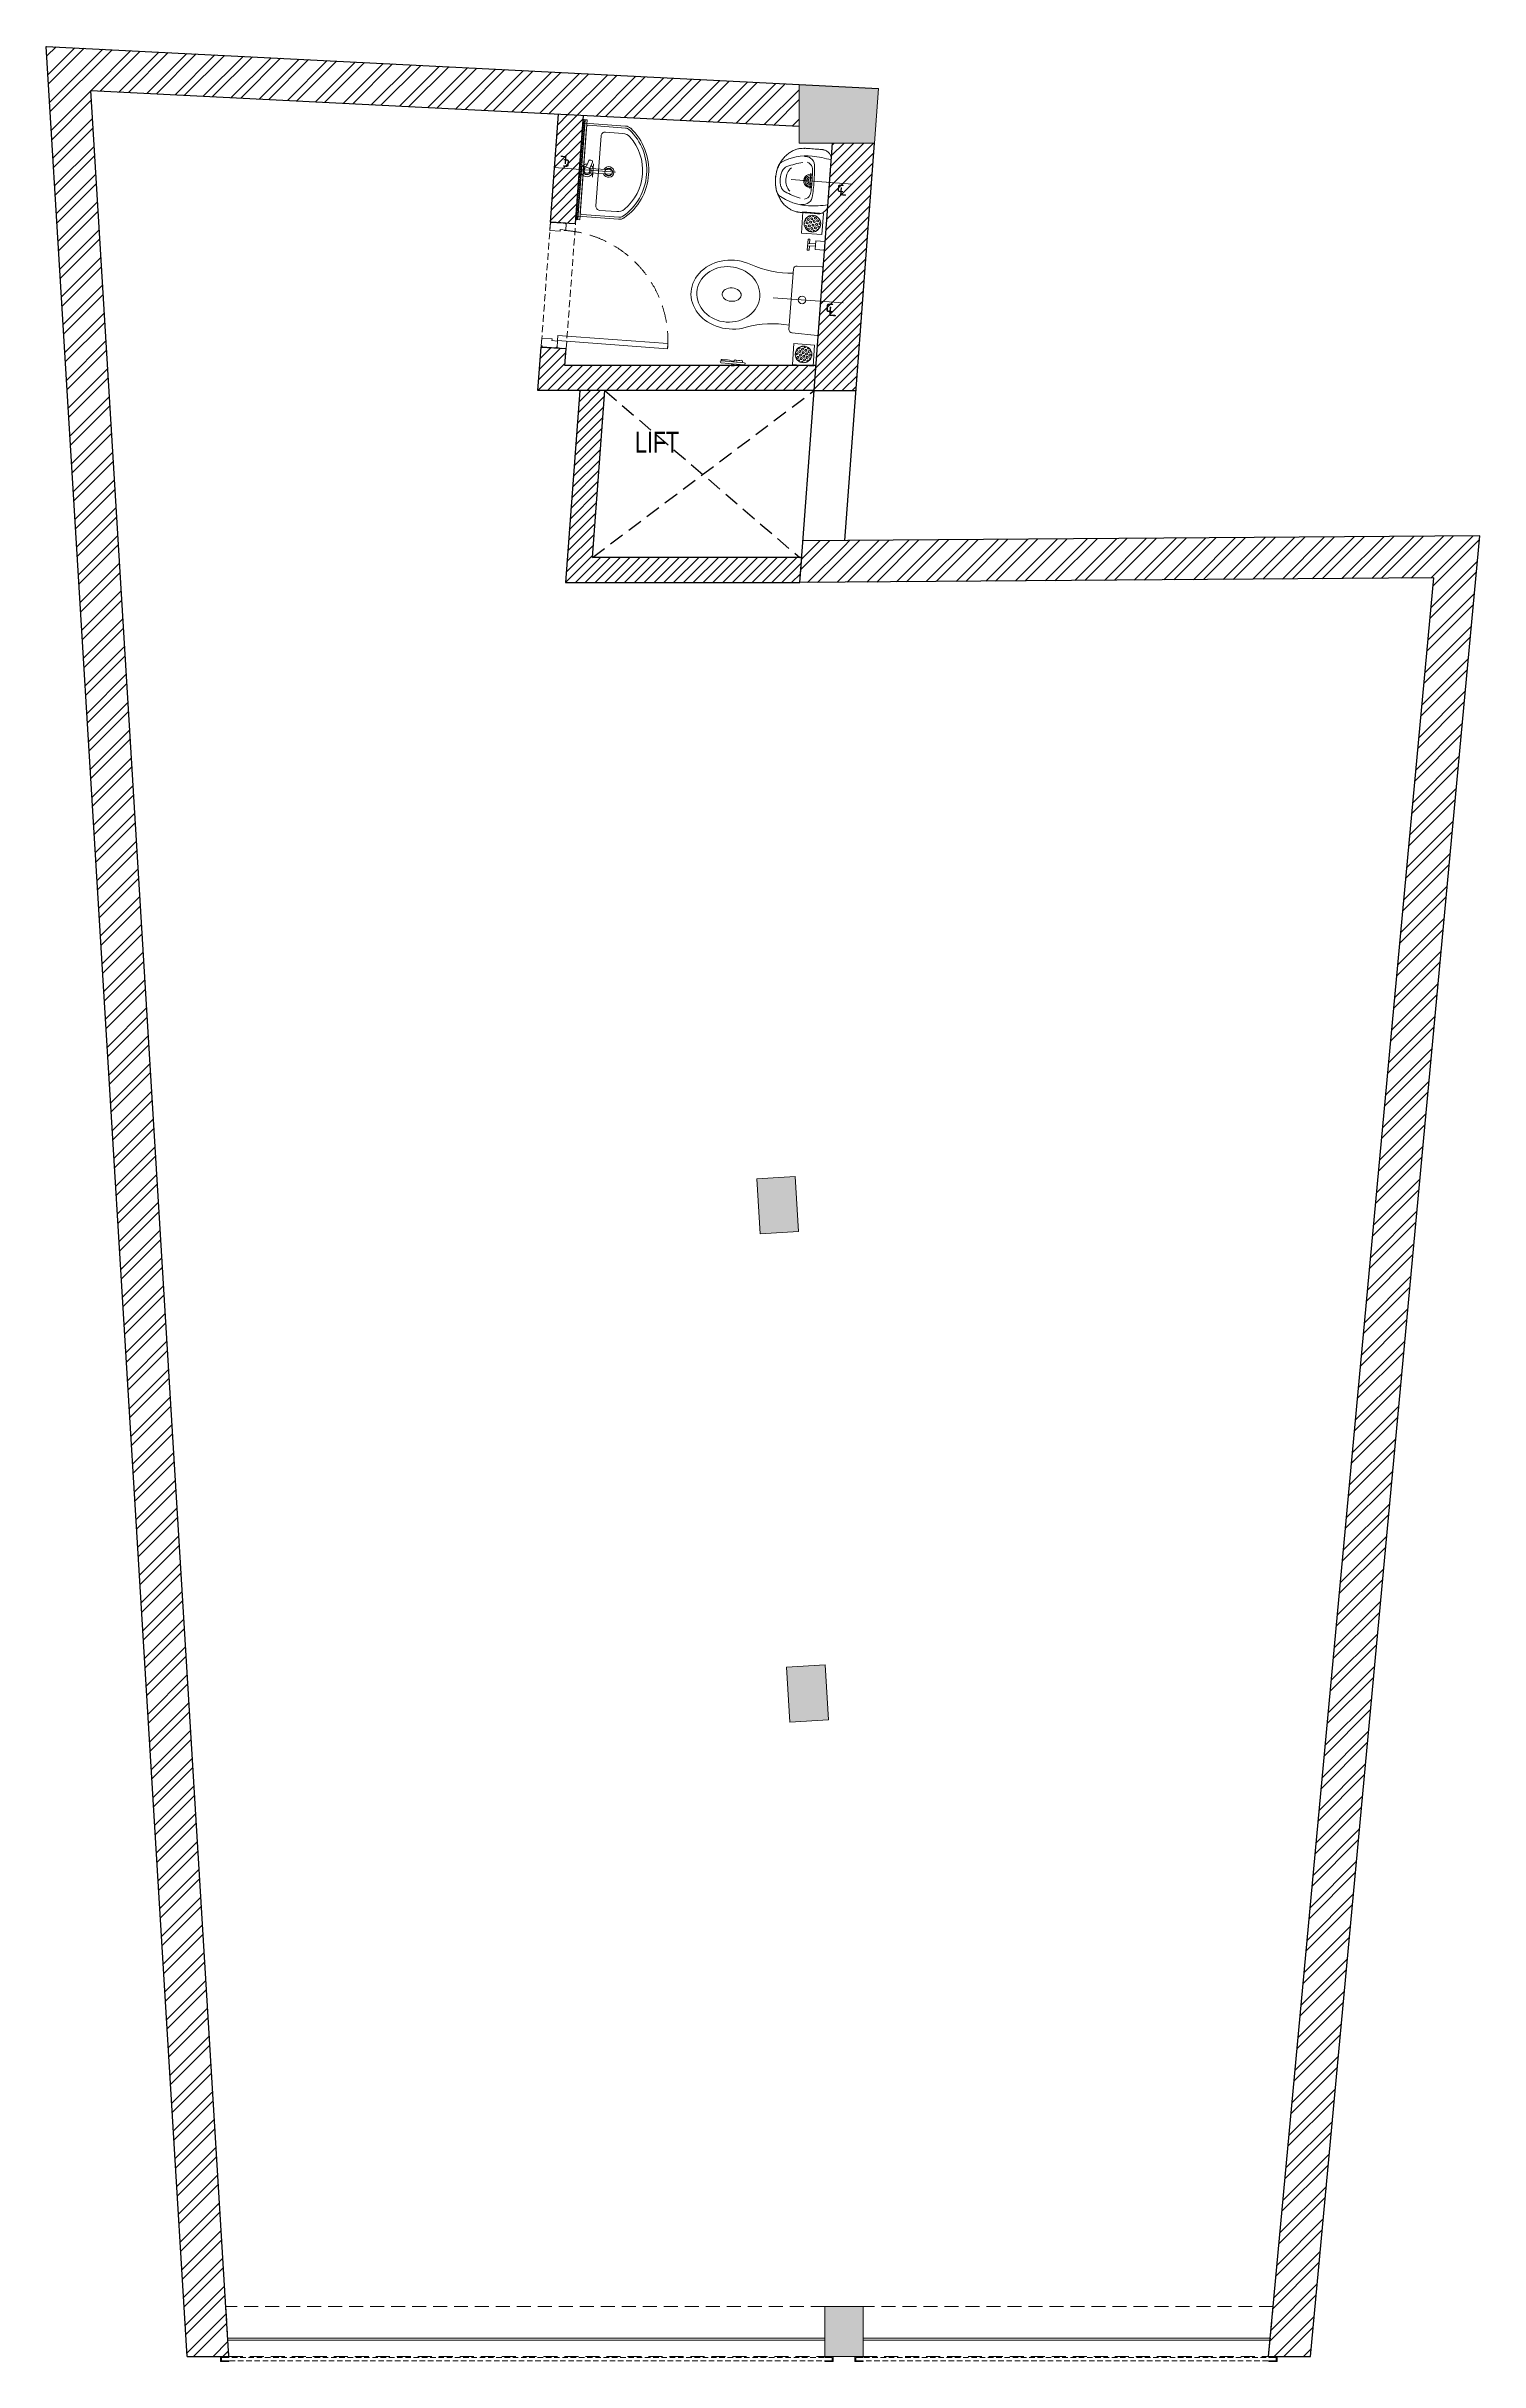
# Model space of a CAD drawing. Header units: feet. Extents: x -1808 to 6781, y -13526 to 342.
import ezdxf

# ---------------------------------------------------------------- set-up
doc = ezdxf.new("R2010")
doc.units = ezdxf.units.FT
doc.header["$LTSCALE"] = 33
doc.header["$MEASUREMENT"] = 0
for name, pattern in [('a_p6_plan_L18$0$HIDDEN', [0.375, 0.25, -0.125]), ('CENTER', [2, 1.25, -0.25, 0.25, -0.25]), ('DASHED2', [0.375, 0.25, -0.125]), ('DOT2', [0.125, 0, -0.125]), ('HIDDEN', [9.525, 6.35, -3.175]), ('HIDDEN2', [4.7625, 3.175, -1.5875]), ('HIDDENX2', [0.75, 0.5, -0.25])]:
    doc.linetypes.add(name, pattern=pattern)
for name, color, linetype, lineweight in [('A-COL', 243, 'Continuous', 9), ('A-Glazing', 4, 'Continuous', 20), ('A-shutter', 8, 'Continuous', 18), ('beam', 90, 'Continuous', 9), ('centerline-toilets', 2, 'CENTER', 13), ('column hatch', 5, 'Continuous', 0), ('Door', 2, 'Continuous', 13), ('ele', 252, 'Continuous', 13), ('Fhitting', 152, 'Continuous', 30), ('LENS-DOOR', 34, 'Continuous', 20), ('LENS_CURTAIN', 5, 'a_p6_plan_L18$0$HIDDEN', 9), ('LN-HATCH', 251, 'Continuous', 0), ('Mirror', 150, 'Continuous', 20), ('Panelling', 65, 'Continuous', 18), ('PARTITION', 22, 'Continuous', 30), ('rolling shutter', 1, 'Continuous', 5), ('TEXT', 1, 'Continuous', 0), ('Toilet', 5, 'Continuous', 9)]:
    doc.layers.add(name, color=color, linetype=linetype, lineweight=lineweight)
doc.layers.add('A-WALL', color=1, linetype='Continuous')
doc.styles.get("Standard").update_dxf_attribs({"font": 'GILC____.TTF'})
pattern_1 = [(225, (-7063758.62, 5276306.86), (88.2999593, -88.2999593), []), (225, (-7063817.49, 5276306.86), (88.2999593, -88.2999593), [])]

# ---------------------------------------------------------------- blocks, each defined once
blk = doc.blocks.new('*U9')
at = {"layer": 'A-shutter', "color": 5, "ltscale": 10}
for points in [[(41039590, -1561539), (41039590, -1561544), (41039545, -1561544), (41039545, -1561564), (41039590, -1561564), (41039590, -1561569), (41039540, -1561569), (41039540, -1561539)], [(41042020, -1561539), (41042020, -1561544), (41042065, -1561544), (41042065, -1561564), (41042020, -1561564), (41042020, -1561569), (41042070, -1561569), (41042070, -1561539)]]:
    blk.add_lwpolyline(points, close=True, dxfattribs=at)
at = {"layer": 'A-shutter', "color": 5, "linetype": 'HIDDENX2', "ltscale": 2}
blk.add_lwpolyline([(41039545, -1561544), (41039545, -1561564), (41042065, -1561564), (41042065, -1561544)], close=True, dxfattribs=at)
blk = doc.blocks.new('*U10')
at = {"layer": 'A-shutter', "color": 5, "ltscale": 10}
for points in [[(41038450, -1561539), (41038450, -1561544), (41038405, -1561544), (41038405, -1561564), (41038450, -1561564), (41038450, -1561569), (41038400, -1561569), (41038400, -1561539)], [(41042020, -1561539), (41042020, -1561544), (41042065, -1561544), (41042065, -1561564), (41042020, -1561564), (41042020, -1561569), (41042070, -1561569), (41042070, -1561539)]]:
    blk.add_lwpolyline(points, close=True, dxfattribs=at)
at = {"layer": 'A-shutter', "color": 5, "linetype": 'HIDDENX2', "ltscale": 2}
blk.add_lwpolyline([(41038405, -1561544), (41038405, -1561564), (41042065, -1561564), (41042065, -1561544)], close=True, dxfattribs=at)
blk = doc.blocks.new('Wash Basin')
at = {"layer": 'PARTITION', "lineweight": 9}
h = blk.add_hatch(dxfattribs=at)
h.set_pattern_fill('ANSI38', color=256, scale=70, angle=990, style=0, double=1)
h.set_pattern_definition([(315, (-64.7135, -33.325), (6.18718, 6.18718), []), (45, (-64.7135, -33.325), (6.18718, 18.56155), [21.875, -13.125])])
h.paths.add_polyline_path([(300, -22), (-300, -22), (-300, -34), (300, -34)])
at = {"layer": 'centerline-toilets', "linetype": 'HIDDEN', "ltscale": 10}
blk.add_line((0, -238), (0, 130), dxfattribs=at)
at = {"layer": 'Mirror', "ltscale": 0.5}
blk.add_lwpolyline([(-300, -34), (-300, -46), (300, -46), (300, -34)], close=True, dxfattribs=at)
at = {"layer": 'Panelling', "lineweight": 9}
blk.add_lwpolyline([(-300, -22), (-300, -34), (300, -34), (300, -22)], close=True, dxfattribs=at)
at = {"layer": 'Toilet', "ltscale": 100}
for p, q in [((-280, -32), (-280, -278)), ((-270, -22), (270, -22)), ((-268, -55), (-268, -278)), ((-258, -45), (258, -45)), ((-15, -89), (-15, -208)), ((11, -208), (11, -89)), ((268, -55), (268, -278)), ((280, -32), (280, -278))]:
    blk.add_line(p, q, dxfattribs=at)
blk.add_lwpolyline([(-235, -264, 0.191896), (-217, -309, 0.420236), (217, -309, 0.191896), (235, -264), (235, -161, 0.414214), (210, -136), (-210, -136, 0.414214), (-235, -161)], format="xyb", close=True, dxfattribs=at)
blk.add_lwpolyline([(41, -103), (-41, -103)], dxfattribs=at)
blk.add_lwpolyline([(23, -62), (58, -74, -0.414214), (61, -81), (58, -93, -0.414214), (50, -96), (16, -85)], format="xyb", dxfattribs=at)
for centre, radius in [((-2, -67), 17.5), ((-2, -197), 22.5)]:
    blk.add_circle(centre, radius, dxfattribs=at)
for centre, radius, start, end in [((-270, -32), 10, 90, 180), ((-258, -55), 10, 90, 180), ((258, -55), 10, 0, 90), ((270, -32), 10, 0, 90), ((-2, -197), 32.1, 113.0898, 66.246), ((-2, -197), 20.5, 128.0403, 237.2899), ((-2, -197), 20.5, 304.4733, 50.7332), ((-230, -278), 50, 180, 218.4461), ((0, -89), 348, 219.2826, 320.7174), ((-230, -278), 38, 180, 218.4461), ((0, -89), 336, 219.313, 320.687), ((230, -278), 38, 321.5539, 0), ((230, -278), 50, 321.5539, 0)]:
    blk.add_arc(centre, radius, start, end, dxfattribs=at)
for centre, major_axis, start_param, end_param in [((-2, -67), (0, 38.3), 4.720493, 9.081982), ((-2, -67), (-0.2, -25.6), 1.769108, 7.074098), ((-2, -67), (0, 38.3), 3.484555, 4.083576), ((-2, -208), (-9.04, 9.04), 0.785398, 3.926991)]:
    blk.add_ellipse(centre, major_axis=major_axis, ratio=1, start_param=start_param, end_param=end_param, dxfattribs=at)
at = {"layer": 'centerline-toilets', "linetype": 'DOT2', "insert": (33, 62), "char_height": 75, "width": 495.83, "attachment_point": 5, "rotation": 90}
blk.add_mtext('{\\fISOCPEUR|b0|i0|c0|p34;℄}', dxfattribs=at)
blk = doc.blocks.new('DLF-RSP-AR-CD-DWG-4DT-3113$0$X-TYPICAL TOILET UPPER FLOORS - 02$0$urinals')
at = {"layer": 'Toilet'}
for p, q in [((0, -16), (0, 8)), ((-46, -115), (46, -115)), ((0, -105), (0, -161))]:
    blk.add_line(p, q, dxfattribs=at)
blk.add_lwpolyline([(135, 0), (-135, 0, 0.036949), (-150, -116, 0.138094), (-100, -297, 0.221721), (-52, -318, 0.062656), (0, -325, 0.062656), (52, -318, 0.221721), (100, -297, 0.138094), (150, -116, 0.036949)], format="xyb", close=True, dxfattribs=at)
for centre, radius, start, end in [((-91, -153), 53.8, 148.4868, 188.6401), ((-94, -145), 47.1, 93.3708, 154.4824), ((-71, -150), 40.2, 106.7016, 169.725), ((3, -1238), 1145, 90.1625, 95.0265), ((-51, -225), 119, 89.5454, 105.8857), ((0, -996), 891, 89.9918, 93.182), ((0, -115), 40, 167.428, 12.572), ((0, -115), 33, 164.1814, 15.8186), ((0, -115), 32, 163.6049, 16.3951), ((0, -115), 22.6, 155.6653, 24.3347), ((0, -115), 14.7, 139.9109, 40.0891), ((-3, -1238), 1145, 84.9735, 89.8375), ((0, -996), 891, 86.818, 90.0082), ((51, -225), 119, 74.1143, 90.4546), ((71, -150), 40.2, 10.275, 73.2984), ((94, -145), 47.1, 25.5176, 86.6292), ((91, -153), 53.8, 351.3599, 31.5132), ((414, -38), 538, 193.994, 204.5632), ((-30, -241), 50, 204.5632, 250.4606), ((-2, -165), 97.6, 225, 270.9552), ((2, -165), 97.6, 269.0448, 315), ((30, -241), 50, 289.5394, 335.4368), ((-414, -38), 538, 335.4368, 346.006), ((-2, -161), 135, 250.4606, 270.6492), ((2, -161), 135, 269.3508, 289.5394)]:
    blk.add_arc(centre, radius, start, end, dxfattribs=at)
blk.add_open_spline([(135, 0), (105, 0), (76, 0), (-13, 0), (-73, 0), (-133, 0), (-133, 0), (-134, 0), (-134, 0), (-135, 0), (-135, 0), (-135, 0), (-135, 0), (-135, 0), (-135, 0), (-135, 0), (-135, 0), (-135, 0), (-135, 0), (-135, 0), (-135, 0), (-135, 0), (-135, 0), (-136, 0), (-136, 0), (-136, 0), (-137, 0), (-138, 0), (-138, 0), (-141, 0), (-142, 0), (-146, -1), (-149, -2), (-155, -3), (-158, -5), (-163, -7), (-166, -9), (-171, -13), (-173, -15), (-178, -19), (-180, -22), (-184, -27), (-185, -29), (-188, -35), (-189, -38), (-191, -43), (-191, -46), (-192, -50), (-192, -51), (-192, -52), (-192, -54), (-193, -56), (-193, -56), (-193, -57), (-193, -57), (-193, -57), (-193, -57), (-193, -57), (-193, -57), (-193, -57), (-193, -57), (-193, -58), (-193, -58), (-193, -58), (-193, -58), (-193, -58), (-193, -58), (-193, -58), (-193, -59), (-193, -59), (-193, -60), (-193, -61), (-193, -62), (-193, -65), (-193, -66), (-193, -72), (-193, -75), (-193, -86), (-193, -93), (-193, -114), (-193, -128), (-193, -146), (-193, -145), (-193, -149), (-193, -150), (-193, -154), (-193, -156), (-193, -159), (-193, -159), (-193, -159), (-193, -159), (-193, -160), (-193, -160), (-193, -160), (-193, -160), (-193, -160), (-193, -160), (-193, -160), (-193, -160), (-193, -160), (-193, -160), (-193, -160), (-193, -161), (-193, -161), (-193, -161), (-193, -162), (-193, -162), (-192, -164), (-192, -165), (-192, -168), (-192, -170), (-192, -176), (-191, -180), (-189, -191), (-188, -198), (-183, -212), (-180, -219), (-173, -233), (-169, -240), (-159, -253), (-154, -259), (-142, -271), (-136, -277), (-123, -287), (-115, -292), (-101, -301), (-93, -305), (-77, -311), (-69, -314), (-53, -319), (-44, -321), (-28, -323), (-20, -324), (-9, -325), (-7, -325), (-3, -325), (-1, -325), (2, -325), (4, -325), (8, -325), (11, -325), (21, -324), (27, -323), (42, -321), (50, -319), (67, -315), (75, -312), (92, -305), (100, -301), (115, -292), (123, -288), (136, -277), (143, -271), (155, -259), (160, -252), (170, -238), (174, -231), (181, -217), (184, -210), (188, -195), (190, -188), (191, -179), (191, -178), (192, -174), (192, -171), (192, -168), (192, -167), (192, -164), (192, -162), (192, -160), (192, -160), (192, -160), (192, -160), (192, -160), (192, -159), (192, -159), (192, -159), (192, -158), (192, -157), (192, -156), (192, -155), (192, -152), (192, -150), (192, -143), (192, -144), (192, -132), (192, -124), (192, -99), (192, -82), (192, -65), (192, -64), (192, -62), (192, -60), (192, -58), (192, -58), (192, -57), (192, -57), (192, -57), (192, -57), (192, -57), (192, -57), (192, -57), (192, -57), (192, -57), (192, -57), (192, -56), (192, -56), (192, -55), (192, -55), (192, -53), (192, -52), (192, -48), (191, -46), (190, -40), (189, -37), (186, -31), (184, -28), (180, -22), (178, -19), (173, -14), (170, -12), (164, -8), (161, -6), (155, -3), (151, -2), (145, -1), (142, 0), (137, 0), (136, 0), (135, 0)], degree=3, knots=[0, 0, 0, 0, 0.329607, 0.329607, 0.988822, 0.988822, 0.996691, 0.996691, 0.998638, 0.998638, 0.99992, 0.99992, 1.000227, 1.000227, 1.000534, 1.000534, 1.001148, 1.001148, 1.002375, 1.002375, 1.00483, 1.00483, 1.009739, 1.009739, 1.019558, 1.019558, 1.039196, 1.039196, 1.078472, 1.078472, 1.157024, 1.157024, 1.314128, 1.314128, 1.471232, 1.471232, 1.628335, 1.628335, 1.785439, 1.785439, 1.942543, 1.942543, 2.099647, 2.099647, 2.256751, 2.256751, 2.413855, 2.413855, 2.450944, 2.450944, 2.525122, 2.525122, 2.556641, 2.556641, 2.563699, 2.563699, 2.567479, 2.567479, 2.57001, 2.57001, 2.570783, 2.570783, 2.572328, 2.572328, 2.573873, 2.573873, 2.576964, 2.576964, 2.583145, 2.583145, 2.595507, 2.595507, 2.620232, 2.620232, 2.669681, 2.669681, 2.76858, 2.76858, 2.966376, 2.966376, 3.36197, 3.36197, 3.45996, 3.45996, 3.491387, 3.491387, 3.554241, 3.554241, 3.562213, 3.562213, 3.566829, 3.566829, 3.570018, 3.570018, 3.570684, 3.570684, 3.571294, 3.571294, 3.571904, 3.571904, 3.573124, 3.573124, 3.575564, 3.575564, 3.580444, 3.580444, 3.590203, 3.590203, 3.609723, 3.609723, 3.648762, 3.648762, 3.72684, 3.72684, 3.861362, 3.861362, 3.995884, 3.995884, 4.130406, 4.130406, 4.264928, 4.264928, 4.39945, 4.39945, 4.533972, 4.533972, 4.668494, 4.668494, 4.803016, 4.803016, 4.937539, 4.937539, 5.072061, 5.072061, 5.118026, 5.118026, 5.144558, 5.144558, 5.17109, 5.17109, 5.224154, 5.224154, 5.330281, 5.330281, 5.468863, 5.468863, 5.607445, 5.607445, 5.746027, 5.746027, 5.884609, 5.884609, 6.023191, 6.023191, 6.161773, 6.161773, 6.300355, 6.300355, 6.438937, 6.438937, 6.577519, 6.577519, 6.602876, 6.602876, 6.653589, 6.653589, 6.673028, 6.673028, 6.711906, 6.711906, 6.713712, 6.713712, 6.715518, 6.715518, 6.719129, 6.719129, 6.726351, 6.726351, 6.740796, 6.740796, 6.769686, 6.769686, 6.827466, 6.827466, 6.943027, 6.943027, 7.174147, 7.174147, 7.636387, 7.636387, 7.659394, 7.659394, 7.705407, 7.705407, 7.71212, 7.71212, 7.713128, 7.713128, 7.714137, 7.714137, 7.716153, 7.716153, 7.720185, 7.720185, 7.728249, 7.728249, 7.744378, 7.744378, 7.776636, 7.776636, 7.841152, 7.841152, 7.970184, 7.970184, 8.14844, 8.14844, 8.326696, 8.326696, 8.504953, 8.504953, 8.683209, 8.683209, 8.861465, 8.861465, 9.039722, 9.039722, 9.217978, 9.217978, 9.283185, 9.283185, 9.283185, 9.283185], dxfattribs=at)
blk = doc.blocks.new('jALI')
at = {"layer": 'Toilet', "ltscale": 5}
h = blk.add_hatch(dxfattribs=at)
h.set_pattern_fill('HEX', color=256, scale=50, angle=135, double=1)
h.set_pattern_definition([(135, (-344825.863, 460708.187), (-7.65465545, -7.65465545), [6.25, -12.5]), (255, (-344825.863, 460708.187), (10.4564538, -2.80179835), [6.25, -12.5]), (195, (-344830.282, 460712.606), (2.80179835, -10.4564538), [6.25, -12.5])])
edge = h.paths.add_edge_path()
edge.add_arc((-393188, 163648), 50, -90, 270)
blk.add_lwpolyline([(-393250, 163582), (-393126, 163582), (-393126, 163709), (-393250, 163709)], close=True, dxfattribs=at)
blk.add_circle((-393188, 163648), 50, dxfattribs=at)
blk = doc.blocks.new('Urinal')
at = {"layer": 'centerline-toilets', "linetype": 'HIDDEN', "ltscale": 10}
blk.add_line((0, 231), (0, -137), dxfattribs=at)
at = {"layer": 'Fhitting', "lineweight": 0, "ltscale": 0.5, "rotation": 180}
blk.add_blockref('DLF-RSP-AR-CD-DWG-4DT-3113$0$X-TYPICAL TOILET UPPER FLOORS - 02$0$urinals', (0, 0), dxfattribs=at)
at = {"layer": 'Fhitting', "lineweight": 0, "ltscale": 0.5, "xscale": -1, "rotation": 90}
blk.add_blockref('jALI', (163394, -393104), dxfattribs=at)
at = {"layer": 'centerline-toilets', "linetype": 'DOT2', "insert": (-31, -69), "char_height": 75, "width": 495.83, "attachment_point": 5, "rotation": 270}
blk.add_mtext('{\\fISOCPEUR|b0|i0|c0|p34;℄}', dxfattribs=at)
blk = doc.blocks.new('WC')
at = {"layer": 'centerline-toilets', "linetype": 'HIDDEN', "ltscale": 10}
blk.add_line((0, 286), (0, -135), dxfattribs=at)
at = {"layer": 'Toilet'}
for p, q in [((-413, 567), (-413, 429)), ((-401, 567), (-401, 429)), ((-419, 507), (-425, 507)), ((-425, 507), (-425, 489)), ((-419, 489), (-425, 489)), ((-419, 507), (-419, 489)), ((-419, 504), (-413, 504)), ((-419, 492), (-413, 492)), ((-206, 6), (-202, 157)), ((181, 177), (-183, 177)), ((206, 6), (200, 157)), ((-200, 0), (200, 0))]:
    blk.add_line(p, q, dxfattribs=at)
at = {"layer": 'Toilet', "ltscale": 100}
for p, q in [((366, 103), (300, 103)), ((300, 92), (300, 103)), ((326, 92), (300, 92)), ((307, 0), (307, 57)), ((359, 57), (307, 57)), ((326, 103), (326, 57)), ((340, 103), (340, 57)), ((366, 92), (340, 92)), ((359, 57), (359, 0)), ((366, 92), (366, 103)), ((359, 0), (307, 0))]:
    blk.add_line(p, q, dxfattribs=at)
at = {"layer": 'Toilet'}
blk.add_circle((0, 112), 22.9, dxfattribs=at)
for centre, radius, start, end in [((-407, 567), 6, 0, 180), ((-407, 429), 6, 180, 0), ((-776, 231), 622, 354.997, 19.0619), ((776, 226), 623, 160.5196, 184.5617), ((-182, 158), 19.3, 90.3509, 180.8981), ((180, 158), 19.3, 359.1019, 89.6491), ((-200, 6), 5.72, 177.9546, 270), ((200, 6), 5.72, 270, 2.0454)]:
    blk.add_arc(centre, radius, start, end, dxfattribs=at)
at = {"layer": 'Toilet', "extrusion": (0, 0, -1)}
for centre, major_axis, ratio, start_param, end_param in [((0, 534), (0, -245), 0.842028, 7.436326, 11.41323), ((0, 535), (0, -57.2), 0.7, 1.570796326794896, 7.853981633974482)]:
    blk.add_ellipse(centre, major_axis=major_axis, ratio=ratio, start_param=start_param, end_param=end_param, dxfattribs=at)
blk.add_ellipse((0, 555), major_axis=(0, -189), ratio=0.878788, dxfattribs=at)
at = {"layer": 'Toilet'}
blk.add_open_spline([(-401, 441), (-397, 441), (-384, 439), (-389, 459), (-396, 480), (-386, 478), (-386, 491), (-403, 487), (-385, 532), (-396, 547), (-391, 570), (-397, 569), (-401, 568)], degree=3, knots=[0, 0, 0, 0, 9.744972, 33.823887, 47.583551, 49.497915, 60.560502, 63.822284, 93.508019, 135.756925, 141.904352, 150.301906, 150.301906, 150.301906, 150.301906], dxfattribs=at)
at = {"layer": 'Fhitting', "lineweight": 0, "ltscale": 0.5, "rotation": 270}
blk.add_blockref('jALI', (-163973, -393109), dxfattribs=at)
at = {"layer": 'centerline-toilets', "linetype": 'DOT2', "insert": (-36, -57), "char_height": 85.83, "width": 567.4, "attachment_point": 5, "rotation": 270}
blk.add_mtext('{\\fISOCPEUR|b0|i0|c0|p34;℄}', dxfattribs=at)
blk = doc.blocks.new('*U7')
at = {"layer": 'LENS-DOOR'}
for p, q in [((548122, 1779235), (548122, 1778574)), ((548122, 1779235), (548153, 1779235)), ((548153, 1778574), (548153, 1779235)), ((547447, 1778569), (547452, 1778569)), ((547447, 1778484), (547447, 1778569)), ((547452, 1778574), (547489, 1778574)), ((547452, 1778569), (547452, 1778574)), ((547489, 1778540), (547489, 1778574)), ((547489, 1778540), (547499, 1778540)), ((547499, 1778479), (547499, 1778540)), ((548122, 1778574), (548153, 1778574)), ((548145, 1778479), (548145, 1778540)), ((548156, 1778540), (548145, 1778540)), ((548192, 1778574), (548156, 1778574)), ((548156, 1778540), (548156, 1778574)), ((548192, 1778569), (548192, 1778574)), ((548197, 1778569), (548192, 1778569)), ((548197, 1778484), (548197, 1778569)), ((547447, 1778484), (547452, 1778484)), ((547452, 1778479), (547452, 1778484)), ((547452, 1778479), (547499, 1778479)), ((548192, 1778479), (548145, 1778479)), ((548192, 1778479), (548192, 1778484)), ((548197, 1778484), (548192, 1778484))]:
    blk.add_line(p, q, dxfattribs=at)
at = {"layer": 'LENS-DOOR', "color": 7, "linetype": 'HIDDEN2'}
blk.add_ellipse((548153, 1778574), major_axis=(-661, 0), ratio=1, start_param=-1.570791, end_param=0.051209, dxfattribs=at)

msp = doc.modelspace()

# ---------------------------------------------------------------- hatches: boundary and pattern name
at = {"layer": 'column hatch'}
h = msp.add_hatch(color=8, dxfattribs=at)
h.dxf.hatch_style = 1
h.paths.add_polyline_path([(2703, -237), (3154, -237), (3178, 89), (2703, 113)])
h.paths.add_polyline_path([(2470, -6770), (2699, -6756), (2679, -6427), (2450, -6441)])
h.paths.add_polyline_path([(2858, -9353), (2628, -9367), (2648, -9696), (2878, -9682)])
h.paths.add_polyline_path([(2856, -13496), (3086, -13496), (3086, -13196), (2856, -13196)])
at = {"layer": 'LN-HATCH'}
h = msp.add_hatch(dxfattribs=at)
h.set_pattern_fill('ANSI32', color=256, scale=333, angle=180)
h.set_pattern_definition(pattern_1)
h.paths.add_polyline_path([(-964, -13496), (-714, -13496), (-1542, 78), (2703, -137), (2703, 113), (-1808, 342)])
h = msp.add_hatch(dxfattribs=at)
h.set_pattern_fill('ANSI31', color=256, scale=333, angle=180)
h.set_pattern_definition([(225, (-7063758.625, 5276306.863), (29.43331977, -29.43331977), [])])
h.paths.add_polyline_path([(2792, -1720), (2803, -1570), (1299, -1570), (1307, -1467), (1157, -1459), (1138, -1720)])
h.paths.add_polyline_path([(1411, -72), (1261, -64), (1213, -711), (1363, -719)])
h.paths.add_polyline_path([(3154, -237), (2903, -237), (2792, -1720), (3043, -1720)])
h = msp.add_hatch(dxfattribs=at)
h.set_pattern_fill('ANSI31', color=256, scale=333, angle=180)
h.set_pattern_definition([(225, (-7065613.736, 5277549.416), (29.43331977, -29.43331977), [])])
h.paths.add_polyline_path([(1388, -1720), (1302, -2870), (2706, -2870), (2718, -2720), (1464, -2720), (1539, -1720)])
h = msp.add_hatch(dxfattribs=at)
h.set_pattern_fill('ANSI32', color=256, scale=333, angle=180)
h.set_pattern_definition(pattern_1)
h.paths.add_polyline_path([(2976, -2618), (2725, -2620), (2706, -2870), (2957, -2868)])
h = msp.add_hatch(dxfattribs=at)
h.set_pattern_fill('ANSI32', color=256, scale=333, angle=180)
h.set_pattern_definition(pattern_1)
h.paths.add_polyline_path([(6781, -2590), (2976, -2618), (2957, -2868), (6506, -2842), (5516, -13496), (5518, -13496), (5767, -13496)])

# ---------------------------------------------------------------- linework, layer by layer
at = {"layer": 'A-COL'}
for p, q in [((2703, 113), (2703, -237)), ((2703, 113), (3178, 89)), ((3178, 89), (3154, -237)), ((2703, -237), (3154, -237)), ((2679, -6427), (2450, -6441)), ((2699, -6756), (2470, -6770)), ((2858, -9353), (2628, -9367)), ((2628, -9367), (2648, -9696)), ((2858, -9353), (2878, -9682)), ((2878, -9682), (2648, -9696)), ((3086, -13196), (2856, -13196)), ((2856, -13196), (2856, -13496)), ((3086, -13496), (3086, -13196)), ((2856, -13496), (3086, -13496))]:
    msp.add_line(p, q, dxfattribs=at)
msp.add_lwpolyline([(2679, -6427), (2450, -6441), (2470, -6770), (2699, -6756)], close=True, dxfattribs=at)
at = {"layer": 'A-Glazing', "elevation": -56792}
for points in [[(-720, -13385), (2856, -13385), (2856, -13397), (-720, -13397)], [(5527, -13385), (3086, -13385), (3086, -13397), (5526, -13397)]]:
    msp.add_lwpolyline(points, close=True, dxfattribs=at)
at = {"layer": 'A-WALL'}
for p, q in [((-1808, 342), (3178, 89)), ((-964, -13496), (-1808, 342)), ((-1542, 78), (2703, -137)), ((-714, -13496), (-1542, 78)), ((1213, -711), (1261, -64)), ((1363, -719), (1411, -72)), ((2792, -1720), (2903, -237)), ((2976, -2618), (3154, -237)), ((1213, -711), (1363, -719)), ((1138, -1720), (1157, -1459)), ((1157, -1459), (1307, -1467)), ((1299, -1570), (1307, -1467)), ((2803, -1570), (1299, -1570)), ((2792, -1720), (1138, -1720)), ((2706, -2870), (2792, -1720)), ((2792, -1720), (3043, -1720)), ((6781, -2590), (2725, -2620)), ((5767, -13496), (6781, -2590)), ((6506, -2842), (2706, -2870)), ((5516, -13496), (6506, -2842)), ((-964, -13496), (-714, -13496)), ((5516, -13496), (5767, -13496))]:
    msp.add_line(p, q, dxfattribs=at)
at = {"layer": 'A-WALL', "linetype": 'DASHED2', "lineweight": 25, "ltscale": 11}
for p, q in [((1464, -2720), (2792, -1720)), ((1539, -1720), (2706, -2720))]:
    msp.add_line(p, q, dxfattribs=at)
at = {"layer": 'A-WALL'}
msp.add_lwpolyline([(1388, -1720), (1302, -2870), (2706, -2870), (2718, -2720), (1464, -2720), (1539, -1720)], close=True, dxfattribs=at)
at = {"layer": 'beam', "linetype": 'HIDDEN', "ltscale": 0.4, "elevation": -56792}
for points in [[(2856, -13196), (-732, -13196), (-714, -13496), (2856, -13496)], [(5544, -13196), (3086, -13196), (3086, -13496), (5516, -13496)]]:
    msp.add_lwpolyline(points, close=True, dxfattribs=at)
at = {"layer": 'LENS_CURTAIN', "ltscale": 5}
msp.add_lwpolyline([(1213, -711), (1157, -1459), (1307, -1467), (1363, -719)], close=True, dxfattribs=at)

# ---------------------------------------------------------------- block references
at = {"layer": 'Door', "rotation": 265.7311784984555}
msp.add_blockref('*U7', (-1731582, 677602), dxfattribs=at)
at = {"layer": 'ele', "color": 0, "lineweight": -2}
for name, p, rotation in [('Wash Basin', (1365, -394), 85.73117849323368), ('Urinal', (2885, -473), 85.73117849371206), ('WC', (2832, -1185), 85.73117849368688)]:
    msp.add_blockref(name, p, dxfattribs=dict(at, rotation=rotation))
at = {"layer": 'rolling shutter'}
msp.add_blockref('*U10', (-41039164, 1548043, -56792), dxfattribs=at)
at = {"layer": 'rolling shutter', "xscale": -1}
msp.add_blockref('*U9', (41045107, 1548043, -56792), dxfattribs=at)

# ---------------------------------------------------------------- texts
at = {"layer": 'TEXT', "insert": (1291, -1966), "char_height": 125, "attachment_point": 1}
msp.add_mtext_dynamic_manual_height_columns('{\\W6.01403;  }LIFT', width=1691.07, gutter_width=500, heights=[0], dxfattribs=at)

doc.saveas('drawing.dxf')
